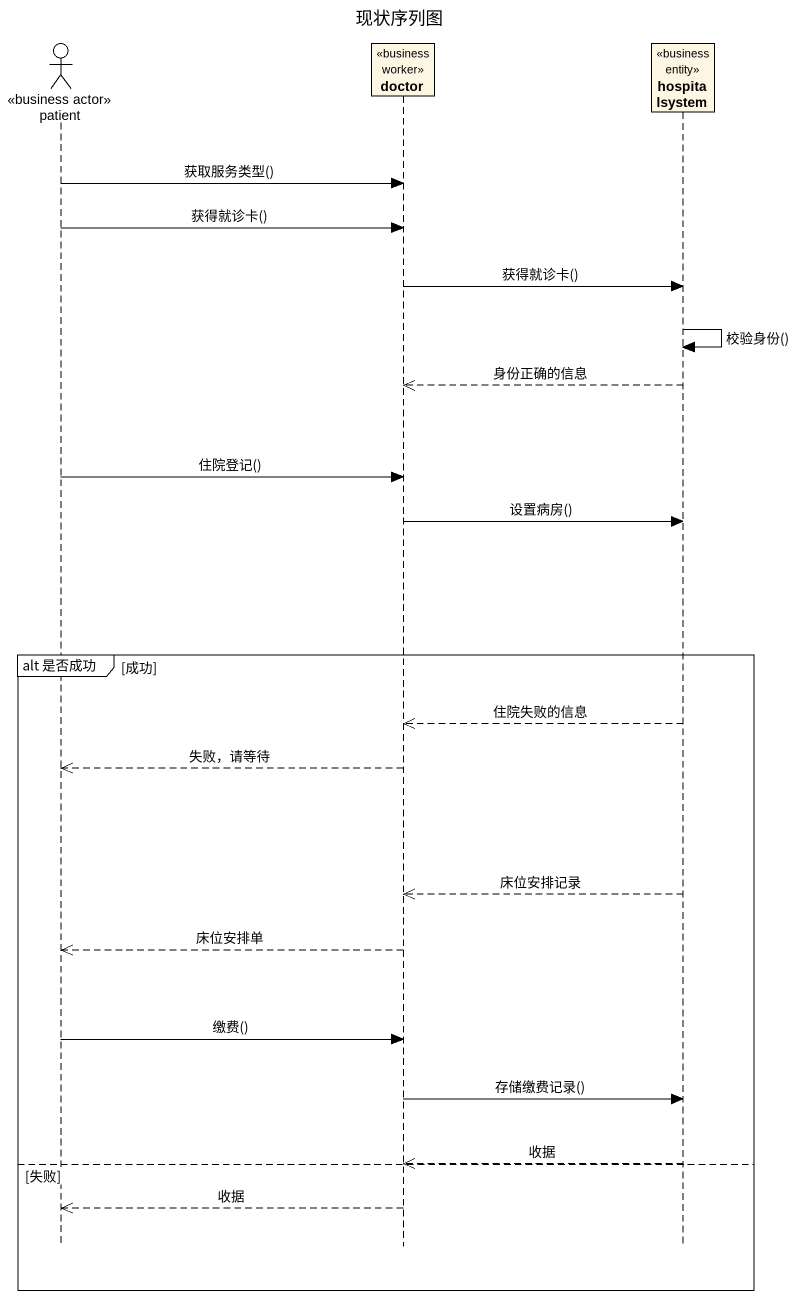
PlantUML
@startuml
title 现状序列图
hide footbox
actor patient <<business actor>>
participant doctor <<business worker>>
participant hospitalsystem <<business entity>>

patient -> doctor : 获取服务类型()
patient -> doctor : 获得就诊卡()
doctor -> hospitalsystem : 获得就诊卡()
hospitalsystem -> hospitalsystem : 校验身份()
hospitalsystem -->> doctor : 身份正确的信息
patient -> doctor : 住院登记()
doctor -> hospitalsystem : 设置病房()
group alt 是否成功 [成功]
  hospitalsystem -->> doctor : 住院失败的信息
  doctor -->> patient : 失败，请等待
  hospitalsystem -->> doctor : 床位安排记录
  doctor -->> patient : 床位安排单
  patient -> doctor : 缴费()
  doctor -> hospitalsystem : 存储缴费记录()
  hospitalsystem -->> doctor : 收据
else 失败
  doctor -->> patient : 收据
end
@enduml
